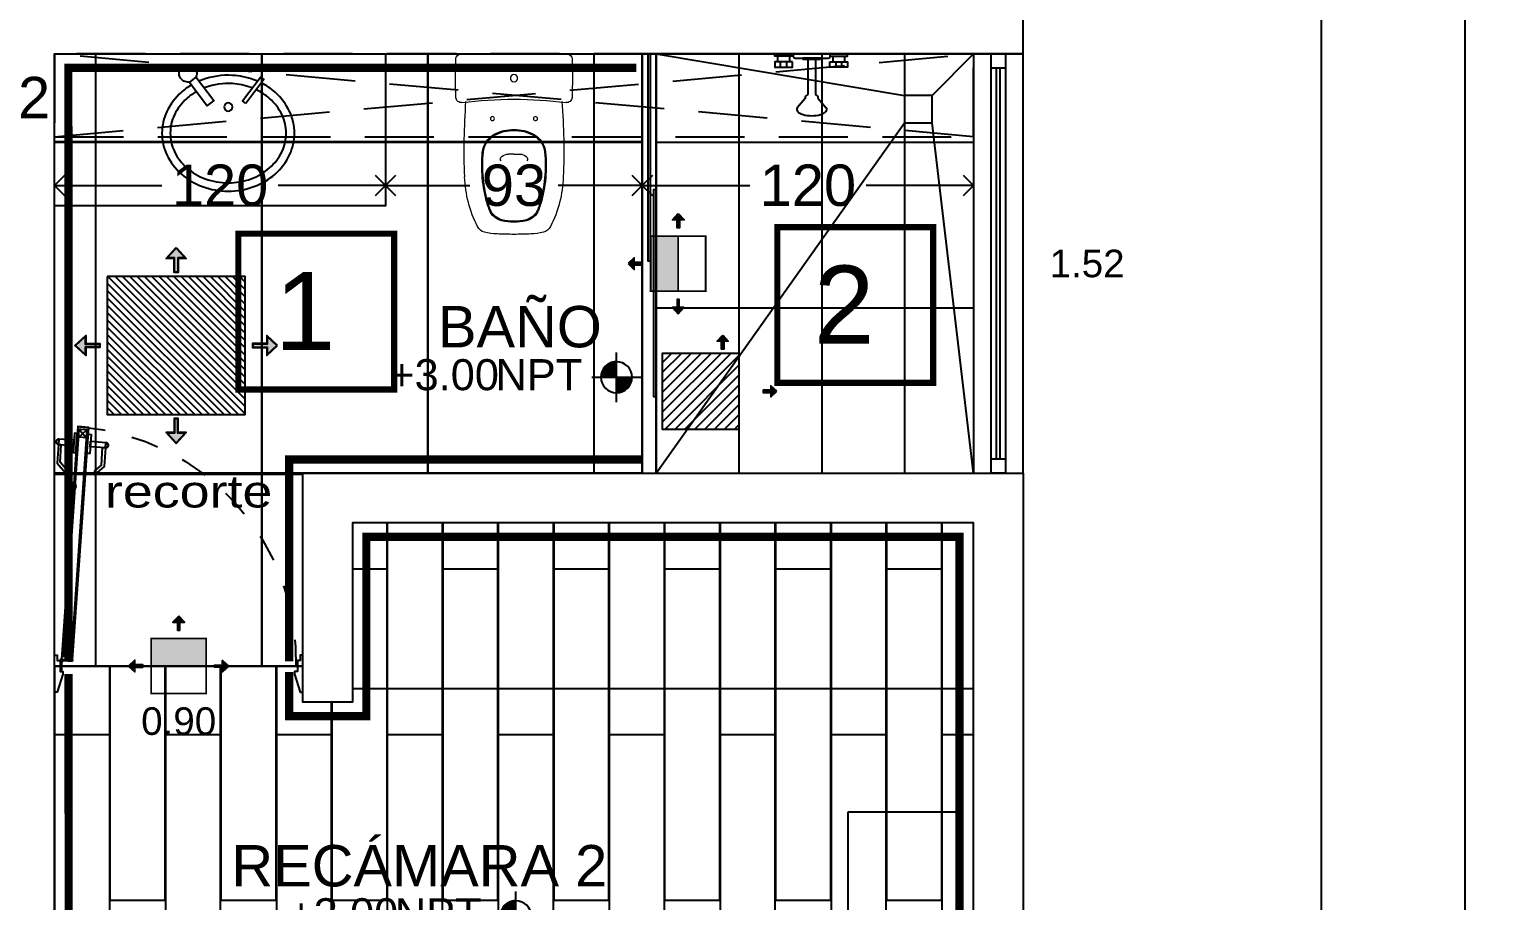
# Model space of a CAD drawing. Header units: metres. Extents: x 231 to 394, y -324 to -29.
# Drawn here: x 287.97 to 293.34, y -67.69 to -64.53 of the extents above; entities that cross this region are included whole.
import ezdxf
from ezdxf.enums import TextEntityAlignment as Align

# ---------------------------------------------------------------- set-up
doc = ezdxf.new("R2010")
doc.units = ezdxf.units.M
doc.header["$PDMODE"] = 35
for name, pattern in [('AR-01-REC$0$ACAD_ISO07W100', [3, 0, -3]), ('HIDDEN', [0.375, 0.25, -0.125]), ('HIDDEN2', [0.1875, 0.125, -0.0625])]:
    doc.linetypes.add(name, pattern=pattern)
for name, color, linetype in [('A-ACABADOS PISOS', 1, 'Continuous'), ('A-CAMBIO DE ACABADO', 1, 'Continuous'), ('A-DESPIECE', 5, 'Continuous'), ('A-PISO', 30, 'Continuous'), ('A-TEXTOS', 7, 'Continuous'), ('A-ZOCLO', 30, 'Continuous'), ('AR-01-REC$0$A-CANCELERIA', 8, 'Continuous'), ('AR-01-REC$0$A-DIM-VANOS', 8, 'Continuous'), ('AR-01-REC$0$A-ESCALON', 8, 'Continuous'), ('AR-01-REC$0$A-EXTERIOR', 8, 'Continuous'), ('AR-01-REC$0$A-MUEBLES FIJOS', 8, 'Continuous'), ('AR-01-REC$0$A-MUEBLES-FIJOS', 8, 'Continuous'), ('AR-01-REC$0$A-MUROS', 8, 'Continuous'), ('AR-01-REC$0$A-MUROS BAJOS', 8, 'Continuous'), ('AR-01-REC$0$A-PROY LINTERNILLAS', 8, 'Continuous'), ('AR-01-REC$0$A-PUERTAS', 8, 'Continuous'), ('AR-01-REC$0$A-TEXTOS', 8, 'Continuous'), ('AR-01-REC$0$A-VENTANAS', 8, 'Continuous'), ('AR-01-REC$0$Ar-Area', 8, 'Continuous'), ('AR-01-REC$0$Ar-Niveles', 8, 'Continuous'), ('AR-01-REC$0$Ar-Texto', 8, 'Continuous')]:
    doc.layers.add(name, color=color, linetype=linetype)
doc.layers.add('AR-01-REC$0$A-MUEBLES', color=8, linetype='Continuous', lineweight=0)
doc.styles.add('Anot_Arial', font='arial.ttf')
doc.styles.add('AR-01-REC$0$Anot_Arial', font='arial.ttf')
doc.styles.add('AR-01-REC$0$Standard', font='arial.ttf')
doc.styles.get("Standard").update_dxf_attribs({"font": 'arial.ttf'})
doc.dimstyles.new('AR-01-REC$0$VANOS', dxfattribs={"dimtxt": 0.1, "dimasz": 0.05, "dimexe": 0, "dimexo": 0, "dimgap": 0.03, "dimtad": 0, "dimtih": 1, "dimtoh": 1, "dimzin": 0, "dimdsep": 46, "dimtxsty": 'AR-01-REC$0$Standard', "dimblk": 'AR-01-REC$0$_Dot', "dimcen": 0.09, "dimse1": 1, "dimse2": 1, "dimsd1": 1, "dimsd2": 1, "dimclrd": 256, "dimclre": 256, "dimclrt": 256, "dimazin": 0, "dimtfac": 1, "dimtix": 1, "dimtofl": 0, "dimtmove": 2, "dimatfit": 3, "dimldrblk": 'AR-01-REC$0$COTA', "dimfxl": 0, "dimtolj": 1, "dimtzin": 0, "dimlwd": 18, "dimarcsym": 0})
doc.dimstyles.new('DETALLE DE CAMBIOS', dxfattribs={"dimscale": 1.5, "dimtxt": 0.1, "dimasz": 0.05, "dimexe": 0.18, "dimexo": 0.0625, "dimgap": 0.035, "dimtad": 0, "dimtih": 1, "dimtoh": 1, "dimdec": 0, "dimlfac": 100, "dimzin": 0, "dimdsep": 46, "dimtxsty": 'Anot_Arial', "dimblk": 'OPEN90', "dimcen": 0.09, "dimse1": 1, "dimse2": 1, "dimclrd": 1, "dimclre": 4, "dimclrt": 1, "dimadec": 0, "dimazin": 0, "dimtfac": 1, "dimtdec": 0, "dimtix": 1, "dimtofl": 0, "dimtmove": 0, "dimatfit": 3, "dimldrblk": 'OPEN90', "dimfxl": 1, "dimtolj": 1, "dimtzin": 0, "dimarcsym": 0})
pattern_1 = [(0, (-2.923953, -1.1144057), (0, 0.0025), [])]

# ---------------------------------------------------------------- blocks, each defined once
blk = doc.blocks.new('AR-01-REC$0$GO-IN')
at = {"layer": 'AR-01-REC$0$A-MUEBLES'}
for p, q in [((-0.1971, 0), (0, 0)), ((0, 0), (0, 0)), ((0.1971, 0), (0, 0)), ((0, -0.372), (-0.0207, -0.372)), ((0, -0.372), (0.0207, -0.372))]:
    blk.add_line(p, q, dxfattribs=at)
for centre, radius in [((0, -0.09), 0.0135), ((-0.08, -0.24), 0.0075), ((0.08, -0.24), 0.0075)]:
    blk.add_circle(centre, radius, dxfattribs=at)
for centre, radius, start, end in [((2.285, -0.084), 2.502, 178.4999, 181.7705), ((-0.1971, -0.019), 0.019, 90, 178.4999), ((0.1971, -0.019), 0.019, 1.5001, 90), ((-2.285, -0.084), 2.502, 358.2295, 1.5001), ((-0.1958, -0.1607), 0.02, 181.7705, 277.4115), ((0.1958, -0.1607), 0.02, 262.5885, 358.2295), ((0, -1.666), 1.498, 90, 97.4115), ((2.315, -0.3602), 2.5, 175.7895, 182.2108), ((0, -1.666), 1.498, 82.5885, 90), ((-2.315, -0.3602), 2.5, 357.7892, 4.2105), ((-0.033, -0.3733), 0.085, 118.1012, 174.3336), ((-0.033, -0.3733), 0.081, 118.1012, 174.3336), ((0, -0.435), 0.155, 90, 118.1012), ((0, -0.435), 0.151, 90, 118.1012), ((0, -0.435), 0.155, 61.8988, 90), ((0, -0.435), 0.151, 61.8988, 90), ((0.033, -0.3733), 0.081, 5.6664, 61.8988), ((0.033, -0.3733), 0.085, 5.6664, 61.8988), ((0.38, -0.4142), 0.5, 174.3336, 196.4495), ((0.38, -0.4142), 0.496, 174.3336, 196.4495), ((-0.038, -0.39), 0.012, 128.2132, 217.5723), ((-0.0207, -0.412), 0.04, 90, 128.2132), ((0.0207, -0.412), 0.04, 51.7868, 90), ((0.038, -0.39), 0.012, 322.4277, 51.7868), ((-0.38, -0.4142), 0.496, 343.5505, 5.6664), ((-0.38, -0.4142), 0.5, 343.5505, 5.6664), ((0.2665, -0.4393), 0.45, 182.2108, 206.6241), ((-0.2665, -0.4393), 0.45, 333.3759, 357.7892), ((0.2649, -0.4482), 0.38, 196.4495, 200.1007), ((0.2649, -0.4482), 0.376, 196.4495, 200.1007), ((-0.031, -0.5565), 0.0649, 200.1007, 256.7352), ((-0.031, -0.5565), 0.0609, 200.1007, 256.7352), ((0.031, -0.5565), 0.0609, 283.2648, 339.8993), ((0.031, -0.5565), 0.0649, 283.2648, 339.8993), ((-0.2649, -0.4482), 0.376, 339.8993, 343.5505), ((-0.2649, -0.4482), 0.38, 339.8993, 343.5505), ((-0.1, -0.623), 0.04, 206.6241, 256.4771), ((0, -0.425), 0.2, 256.7352, 270), ((0, -0.425), 0.196, 256.7352, 270), ((0, -0.425), 0.196, 270, 283.2648), ((0, -0.425), 0.2, 270, 283.2648), ((0.1, -0.623), 0.04, 283.5229, 333.3759), ((-0.0509, -0.4188), 0.25, 256.477, 267.3481), ((0, 0.68), 1.35, 267.3481, 270), ((0, 0.68), 1.35, 270, 272.6519), ((0.0509, -0.4188), 0.25, 272.6519, 283.523)]:
    blk.add_arc(centre, radius, start, end, dxfattribs=at)
blk = doc.blocks.new('*U52')
at = {"color": 0}
for points in [[(0, -0.02), (1.1687, -0.02), (1.1687, 0.02), (0, 0.02)], [(0, -0.02), (0.04, -0.02), (0.04, 0.02), (0, 0.02)], [(1.1687, 0.02), (1.1287, 0.02), (1.1287, -0.02), (1.1687, -0.02)]]:
    blk.add_lwpolyline(points, close=True, dxfattribs=at)
at = {"color": 8}
for points in [[(0.04, 0.005), (1.1287, 0.005)], [(0.04, -0.005), (1.1287, -0.005)]]:
    blk.add_lwpolyline(points, dxfattribs=at)
at = {"style": 'AR-01-REC$0$Anot_Arial', "flags": 1}
for tag, p in [('ESPACIO', (0.1591, 0.4028)), ('TIPO', (0.1591, 0.3233)), ('NUMERO', (0.1591, 0.2487)), ('MATERIAL', (0.1591, 0.1668))]:
    blk.add_attdef(tag, p, '', height=0.0625, dxfattribs=at)
blk = doc.blocks.new('*U53')
at = {"color": 0}
for p, q in [((0.0659, -0.0688), (0.026, -0.0715)), ((0.0619, -0.0971), (0.034, -0.0991)), ((0.1235, -0.8917), (0.0836, -0.8945)), ((0.1156, -0.8642), (0.0876, -0.8662))]:
    blk.add_line(p, q, dxfattribs=at)
at = {"color": 8, "linetype": 'ByBlock'}
for p, q in [((0.0685, -0.6786), (0.0697, -0.6963)), ((0.0717, -0.6803), (0.0727, -0.6942))]:
    blk.add_line(p, q, dxfattribs=at)
at = {"color": 0}
for points in [[(0, -0.0757), (0.01, -0.0757), (0.01, -0.0566), (0.02, -0.0566), (0.02, -0.0166), (0.03, -0.0166), (0.03, -0.0166), (0.03, -0.0066), (0.01, 0.0584), (0, 0.0584), (0, -0.0757)], [(0.9, -0.0757), (0.89, -0.0757), (0.89, -0.0566), (0.88, -0.0566), (0.88, -0.0166), (0.87, -0.0166), (0.87, -0.0166), (0.87, -0.0066), (0.89, 0.0584), (0.9, 0.0584), (0.9, -0.0757)], [(0.025, -0.0516), (0.025, -0.0166)], [(0.03, -0.0562), (0.0649, -0.0538)], [(0.032, -0.0711), (0.0619, -0.0971)], [(0.032, -0.0711), (0.0896, -0.8941)], [(0.034, -0.0991), (0.06, -0.0692)], [(0.1175, -0.8922), (0.06, -0.0692)], [(0.0653, -0.0588), (0.0649, -0.0538)], [(0.0876, -0.8662), (0.1175, -0.8922)], [(0.0896, -0.8941), (0.1156, -0.8642)]]:
    blk.add_lwpolyline(points, dxfattribs=at)
blk.add_lwpolyline([(0.0253, -0.0616), (0.0253, -0.0616), (0.0653, -0.0588), (0.1242, -0.9017), (0.0843, -0.9045)], close=True, dxfattribs=at)
blk.add_lwpolyline([(0.0651, -0.6752), (0.0669, -0.7001, -1)], format="xyb", close=True, dxfattribs=at)
at = {"color": 0, "linetype": 'ByBlock'}
blk.add_lwpolyline([(0.0651, -0.6752), (0.0669, -0.7001, -1)], format="xyb", close=True, dxfattribs=at)
at = {"color": 8, "linetype": 'ByBlock'}
blk.add_lwpolyline([(0.0669, -0.7001), (0.0667, -0.697, 1), (0.0653, -0.6783), (0.0651, -0.6752, -1)], format="xyb", close=True, dxfattribs=at)
at = {"color": 8}
for points in [[(0.0146, -0.8392), (0.0099, -0.7719), (0.04, -0.7372), (0.041, -0.7513), (0.0201, -0.7753), (0.0245, -0.8385)], [(0.1842, -0.8274), (0.1794, -0.76), (0.1448, -0.7299), (0.1457, -0.744), (0.1698, -0.7648), (0.1742, -0.8281)], [(0.0708, -0.8553), (0.016, -0.8592), (0.0146, -0.8392), (0.0694, -0.8354)], [(0.0825, -0.8796), (0.0726, -0.8803), (0.0677, -0.8104), (0.0777, -0.8097)], [(0.1225, -0.8768), (0.1324, -0.8761), (0.1275, -0.8063), (0.1176, -0.8069)], [(0.1307, -0.8511), (0.1855, -0.8473), (0.1842, -0.8274), (0.1293, -0.8312)]]:
    blk.add_lwpolyline(points, close=True, dxfattribs=at)
for points in [[(0.0146, -0.8392), (0.016, -0.8592, -1)], [(0.1842, -0.8274), (0.1855, -0.8473, 1)]]:
    blk.add_lwpolyline(points, format="xyb", close=True, dxfattribs=at)
at = {"color": 0}
blk.add_circle((0.025, -0.0566), 0.005, dxfattribs=at)
at = {"color": 0, "linetype": 'AR-01-REC$0$ACAD_ISO07W100', "ltscale": 0.005}
blk.add_arc((0.025, -0.0566), 0.85, 274, 2.4132, dxfattribs=at)
at = {"style": 'AR-01-REC$0$Anot_Arial', "flags": 1}
for tag, p in [('ESPACIO', (0.259, 0.5853)), ('TOPE', (0.259, 0.5124)), ('TIPO', (0.259, 0.4329)), ('NUMERO', (0.259, 0.3583)), ('MATERIAL', (0.259, 0.2753))]:
    blk.add_attdef(tag, p, '', height=0.0625, dxfattribs=at)
blk = doc.blocks.new('AR-01-REC$0$lav-1')
for points in [[(-0.1424, 0.1216, -0.047253), (-0.1159, 0.1584, -0.102819), (-0.0464, 0.211, -0.110985), (0.0326, 0.2287, -0.110985), (0.1115, 0.211, -0.102819), (0.1811, 0.1584, -0.093047), (0.2262, 0.082, -0.087147), (0.2426, -0.0113)], [(-0.1183, 0.1035, -0.0513), (-0.0933, 0.1387, -0.102819), (-0.0335, 0.1839, -0.110985), (0.0326, 0.1987, -0.110985), (0.0987, 0.1839, -0.102819), (0.1585, 0.1387, -0.093047), (0.198, 0.0718, -0.087147), (0.2126, -0.0113)], [(-0.177, -0.0263, -0.100978), (-0.1611, 0.082, -0.013878), (-0.1562, 0.0944, -0.013878)], [(-0.147, -0.0263, -0.102685), (-0.1328, 0.0718, -0.005142), (-0.1313, 0.0758, -0.005142)], [(-0.1562, -0.117, -0.013878), (-0.1611, -0.1045, -0.07335), (-0.177, -0.0263)], [(0.2426, -0.0113, -0.087147), (0.2262, -0.1045, -0.093047), (0.1811, -0.181, -0.102819), (0.1115, -0.2335, -0.110985), (0.0326, -0.2513, -0.110985), (-0.0464, -0.2335, -0.102819), (-0.1159, -0.181, -0.063055), (-0.1497, -0.1309, -0.063055)], [(-0.1313, -0.0984, -0.005142), (-0.1328, -0.0943, -0.071652), (-0.147, -0.0263)], [(0.2126, -0.0113, -0.087147), (0.198, -0.0943, -0.093047), (0.1585, -0.1612, -0.102819), (0.0987, -0.2064, -0.110985), (0.0326, -0.2213, -0.110985), (-0.0335, -0.2064, -0.102819), (-0.0933, -0.1612, -0.069422), (-0.1253, -0.1126, -0.069422)]]:
    blk.add_lwpolyline(points, format="xyb")
for points in [[(-0.0665, 0.0648), (-0.0845, 0.0407), (-0.1709, 0.1055), (-0.1529, 0.1295)], [(-0.0755, -0.0753), (-0.0845, -0.0633), (-0.1709, -0.128), (-0.1619, -0.14)]]:
    blk.add_lwpolyline(points, close=True)
blk.add_circle((-0.0624, -0.0113), 0.015)
blk.add_arc((-0.1847, 0.1346), 0.0322, 350.8313, 295.2918)
blk = doc.blocks.new('*U28')
at = {"layer": 'AR-01-REC$0$Ar-Niveles'}
h = blk.add_hatch(dxfattribs=at)
h.set_pattern_fill('_USER', color=256, scale=0.0025, style=0, pattern_type=0)
h.set_pattern_definition(pattern_1)
h.paths.add_polyline_path([(-2.549, -0.364), (-2.549, -0.739), (-2.174, -0.739, 0.414214)])
h = blk.add_hatch(dxfattribs=at)
h.set_pattern_fill('_USER', color=256, scale=0.0025, style=0, pattern_type=0)
h.set_pattern_definition(pattern_1)
h.paths.add_polyline_path([(-2.549, -0.364), (-2.549, -0.739), (-2.174, -0.739, 0.414214)])
h = blk.add_hatch(dxfattribs=at)
h.set_pattern_fill('_USER', color=256, scale=0.0025, style=0, pattern_type=0)
h.set_pattern_definition([(0, (-2.923953, -1.1144057), (0, 0.0025), [])])
h.paths.add_polyline_path([(-2.549, -0.739), (-2.924, -0.739, 0.414214), (-2.549, -1.114)])
for p, q in [((-2.549, -1.339), (-2.549, -0.139)), ((-1.949, -0.739), (-3.149, -0.739))]:
    blk.add_line(p, q, dxfattribs=at)
blk.add_circle((-2.549, -0.739), 0.375, dxfattribs=at)
at = {"layer": 'AR-01-REC$0$Ar-Area', "style": 'AR-01-REC$0$Anot_Arial', "flags": 1}
blk.add_attdef('ESP_AREA', text='', height=0.75, dxfattribs=at).set_placement((0, -2.5), align=Align.BOTTOM_CENTER)
at = {"layer": 'AR-01-REC$0$Ar-Niveles', "style": 'AR-01-REC$0$Anot_Arial'}
for tag, p in [('NIV_TIPO', (-1.78, -1.052)), ('VAL_NIV', (0.283, -1.052))]:
    blk.add_attdef(tag, p, '', height=0.75, dxfattribs=at)
at = {"layer": 'AR-01-REC$0$Ar-Texto', "style": 'AR-01-REC$0$Anot_Arial'}
for tag, p in [('ID_ESP01', (0, 1.5)), ('ID_ESP02', (0, 0))]:
    blk.add_attdef(tag, text='', height=1, dxfattribs=at).set_placement(p, align=Align.BOTTOM_CENTER)
blk = doc.blocks.new('AR-01-REC$0$MNRLS')
for p, q in [((0.028, 0.12136), (0.008, 0.12136)), ((0.048, 0.11072), (0.028, 0.11072)), ((0.008, 0.07864), (0.028, 0.07864)), ((0.028, 0.08928), (0.048, 0.08928)), ((0.008, -0.07864), (0.028, -0.07864)), ((0.028, -0.08928), (0.048, -0.08928)), ((0.028, -0.12136), (0.008, -0.12136)), ((0.048, -0.11072), (0.028, -0.11072))]:
    blk.add_line(p, q)
for points in [[(0, 0.068), (0.008, 0.068), (0.008, 0.132), (0, 0.132)], [(0.028, 0.068), (0.028, 0.132), (0.048, 0.132), (0.048, 0.068)], [(0, -0.068), (0.008, -0.068), (0.008, -0.132), (0, -0.132)], [(0.028, -0.068), (0.028, -0.132), (0.048, -0.132), (0.048, -0.068)]]:
    blk.add_lwpolyline(points, close=True)
at = {"layer": 'Defpoints', "color": 8}
blk.add_line((0, 0.068), (0, -0.068), dxfattribs=at)
blk = doc.blocks.new('AR-01-REC$0$DSAF')
at = {"ltscale": 0.05}
for p, q in [((440.8631, -200.5216), (440.8631, -200.5249)), ((440.9054, -200.5216), (440.8631, -200.5216)), ((440.9054, -200.5249), (440.8631, -200.5249)), ((440.8752, -200.5249), (440.8752, -200.6095)), ((440.8932, -200.5249), (440.8932, -200.6095)), ((440.9054, -200.5249), (440.9054, -200.5216)), ((440.8683, -200.619), (440.8492, -200.6418)), ((440.9002, -200.619), (440.9193, -200.6418))]:
    blk.add_line(p, q, dxfattribs=at)
blk.add_lwpolyline([(440.8442, -200.5216), (440.9242, -200.5216, 0.414214), (440.9292, -200.5166), (440.9292, -200.5116), (440.8392, -200.5116), (440.8392, -200.5166, 0.414214)], format="xyb", close=True, dxfattribs=at)
for centre, major_axis, ratio, start_param, end_param in [((440.8842, -200.619), (0.016, 0), 0.725306, 2.170044, 3.141593), ((440.8842, -200.619), (0.016, 0), 0.725306, 0, 0.971549), ((440.8843, -200.6457), (0.0363, 0), 0.415274, 2.879781, 6.544996)]:
    blk.add_ellipse(centre, major_axis=major_axis, ratio=ratio, start_param=start_param, end_param=end_param, dxfattribs=at)
blk = doc.blocks.new('*D91')
at = {"layer": 'Defpoints', "color": 0, "linetype": 'Continuous', "transparency": 16777216}
for p in [(288.0619, -66.9723), (288.9619, -66.9723), (288.0619, -67.0412)]:
    blk.add_point(p, dxfattribs=at)
at = {"layer": 'AR-01-REC$0$A-DIM-VANOS', "linetype": 'Continuous', "transparency": 16777216, "insert": (288.5119, -67.0412), "char_height": 0.1, "attachment_point": 5, "style": 'AR-01-REC$0$Standard'}
blk.add_mtext('\\A1;0.90', dxfattribs=at)
blk = doc.blocks.new('AR-01-REC$0$_Dot')
at = {"color": 0, "linetype": 'ByBlock', "lineweight": -2}
blk.add_line((-0.5, 0), (-1, 0), dxfattribs=at)
at = {"color": 0, "linetype": 'ByBlock', "const_width": 0.5}
blk.add_lwpolyline([(-0.25, 0, 1), (0.25, 0, 1)], format="xyb", close=True, dxfattribs=at)
blk = doc.blocks.new('AR-01-REC$0$COTA')
blk.add_line((-2.93, 0), (0, 0))
blk.add_lwpolyline([(-1.41, 0), (-1.41, -0.35), (0, -0.35), (0, 0)], close=True)
blk.add_solid([(-1.41, 0), (-1.41, -0.35), (0, 0), (0, -0.35)])
blk = doc.blocks.new('*D95')
at = {"layer": 'Defpoints', "color": 0, "linetype": 'Continuous', "transparency": 16777216}
for p in [(291.5719, -64.6223), (291.8039, -64.6223), (291.5719, -66.1423)]:
    blk.add_point(p, dxfattribs=at)
at = {"layer": 'AR-01-REC$0$A-DIM-VANOS', "linetype": 'Continuous', "transparency": 16777216, "insert": (291.8039, -65.3823), "char_height": 0.1, "attachment_point": 5, "style": 'AR-01-REC$0$Standard'}
blk.add_mtext('\\A1;1.52', dxfattribs=at)
blk = doc.blocks.new('A$C7F1E1069')
h = blk.add_hatch(color=1)
h.dxf.hatch_style = 1
h.paths.add_polyline_path([(-0.225, 0), (-0.225, 0.225), (0.225, 0.225), (0.225, 0)])
at = {"color": 1, "const_width": 0.015}
for points in [[(-0.225, 0), (-0.225, 0.225), (0.225, 0.225), (0.225, 0)], [(0.225, -0.225), (0.225, 0), (-0.225, 0), (-0.225, -0.225)]]:
    blk.add_lwpolyline(points, close=True, dxfattribs=at)
blk = doc.blocks.new('r')
h = blk.add_hatch(color=5)
h.dxf.hatch_style = 1
h.paths.add_polyline_path([(1655.762, 468.449), (1655.668, 468.348), (1655.746, 468.348), (1655.746, 468.2), (1655.778, 468.2), (1655.778, 468.348), (1655.856, 468.348)])
at = {"color": 5}
for points in [[(1655.762, 468.456), (1655.658, 468.343), (1655.742, 468.343), (1655.742, 468.196), (1655.782, 468.196), (1655.782, 468.343), (1655.866, 468.343)], [(1655.762, 468.449), (1655.668, 468.348), (1655.746, 468.348), (1655.746, 468.2), (1655.778, 468.2), (1655.778, 468.348), (1655.856, 468.348)]]:
    blk.add_lwpolyline(points, close=True, dxfattribs=at)
blk = doc.blocks.new('CAMBIO DE PISO')
at = {"layer": 'A-CAMBIO DE ACABADO', "xscale": 0.7388581055550709, "yscale": 0.7388581055550709, "zscale": 0.7388581055550709}
blk.add_blockref('A$C7F1E1069', (183.6012, 19.2264), dxfattribs=at)
at = {"layer": 'A-DESPIECE', "xscale": -0.3310084312886717, "yscale": 0.3310084312886717, "zscale": 0.3310084312886717}
blk.add_blockref('r', (731.6723, -135.5343), dxfattribs=at)
at = {"layer": 'A-DESPIECE', "yscale": 0.3310084312886717, "zscale": 0.3310084312886717}
for p, xscale, rotation in [((338.3619, -528.8457), 0.3310084312886717, 90), ((28.8405, -528.8447), -0.3310084312886717, 270)]:
    blk.add_blockref('r', p, dxfattribs=dict(at, xscale=xscale, rotation=rotation))
blk = doc.blocks.new('_Open90')
at = {"color": 0, "linetype": 'ByBlock', "lineweight": -2}
for p, q in [((0, 0), (-1, 0)), ((-0.5, 0.5), (0, 0)), ((0, 0), (-0.5, -0.5))]:
    blk.add_line(p, q, dxfattribs=at)
blk = doc.blocks.new('*D121')
at = {"layer": 'A-PISO', "color": 1, "lineweight": -2, "ltscale": 100, "transparency": 16777216}
for p, q in [((290.2671, -65.0991), (290.5812, -65.0991)), ((291.3171, -65.0991), (291.003, -65.0991))]:
    blk.add_line(p, q, dxfattribs=at)
at = {"layer": 'Defpoints', "color": 0, "ltscale": 100, "transparency": 16777216}
for p in [(290.1921, -64.8809), (291.3921, -64.8809), (291.3921, -65.0991)]:
    blk.add_point(p, dxfattribs=at)
at = {"layer": 'A-PISO', "color": 1, "lineweight": -2, "ltscale": 100, "transparency": 16777216, "xscale": 0.07500000000000001, "yscale": 0.07500000000000001, "zscale": 0.07500000000000001, "rotation": 180}
blk.add_blockref('_Open90', (290.1921, -65.0991), dxfattribs=at)
at = {"layer": 'A-PISO', "color": 1, "lineweight": -2, "ltscale": 100, "transparency": 16777216, "xscale": 0.07500000000000001, "yscale": 0.07500000000000001, "zscale": 0.07500000000000001}
blk.add_blockref('_Open90', (291.3921, -65.0991), dxfattribs=at)
at = {"layer": 'A-PISO', "color": 1, "ltscale": 100, "transparency": 16777216, "insert": (290.7921, -65.0991), "char_height": 0.15, "attachment_point": 5, "style": 'Anot_Arial'}
blk.add_mtext('\\A1;120', dxfattribs=at)
blk = doc.blocks.new('*D126')
at = {"layer": 'A-PISO', "color": 1, "lineweight": -2, "ltscale": 100, "transparency": 16777216}
for p, q in [((288.1369, -65.0991), (288.4511, -65.0991)), ((289.1869, -65.0991), (288.8728, -65.0991))]:
    blk.add_line(p, q, dxfattribs=at)
at = {"layer": 'Defpoints', "color": 0, "ltscale": 100, "transparency": 16777216}
for p in [(289.2619, -65.0991), (288.0619, -65.1723), (289.2619, -65.1723)]:
    blk.add_point(p, dxfattribs=at)
at = {"layer": 'A-PISO', "color": 1, "lineweight": -2, "ltscale": 100, "transparency": 16777216, "xscale": 0.07500000000000001, "yscale": 0.07500000000000001, "zscale": 0.07500000000000001, "rotation": 180}
blk.add_blockref('_Open90', (288.0619, -65.0991), dxfattribs=at)
at = {"layer": 'A-PISO', "color": 1, "lineweight": -2, "ltscale": 100, "transparency": 16777216, "xscale": 0.07500000000000001, "yscale": 0.07500000000000001, "zscale": 0.07500000000000001}
blk.add_blockref('_Open90', (289.2619, -65.0991), dxfattribs=at)
at = {"layer": 'A-PISO', "color": 1, "ltscale": 100, "transparency": 16777216, "insert": (288.6619, -65.0991), "char_height": 0.15, "attachment_point": 5, "style": 'Anot_Arial'}
blk.add_mtext('\\A1;120', dxfattribs=at)
blk = doc.blocks.new('*D127')
at = {"layer": 'A-PISO', "color": 1, "lineweight": -2, "ltscale": 100, "transparency": 16777216}
for p, q in [((289.3369, -65.0991), (289.5671, -65.0991)), ((290.1171, -65.0991), (289.887, -65.0991))]:
    blk.add_line(p, q, dxfattribs=at)
at = {"layer": 'Defpoints', "color": 0, "ltscale": 100, "transparency": 16777216}
for p in [(289.2619, -64.6223), (290.1921, -64.6223), (290.1921, -65.0991)]:
    blk.add_point(p, dxfattribs=at)
at = {"layer": 'A-PISO', "color": 1, "lineweight": -2, "ltscale": 100, "transparency": 16777216, "xscale": 0.07500000000000001, "yscale": 0.07500000000000001, "zscale": 0.07500000000000001, "rotation": 180}
blk.add_blockref('_Open90', (289.2619, -65.0991), dxfattribs=at)
at = {"layer": 'A-PISO', "color": 1, "lineweight": -2, "ltscale": 100, "transparency": 16777216, "xscale": 0.07500000000000001, "yscale": 0.07500000000000001, "zscale": 0.07500000000000001}
blk.add_blockref('_Open90', (290.1921, -65.0991), dxfattribs=at)
at = {"layer": 'A-PISO', "color": 1, "ltscale": 100, "transparency": 16777216, "insert": (289.727, -65.0991), "char_height": 0.15, "attachment_point": 5, "style": 'Anot_Arial'}
blk.add_mtext('\\A1;93', dxfattribs=at)
blk = doc.blocks.new('*D134')
at = {"layer": 'Defpoints', "color": 0, "ltscale": 100, "transparency": 16777216}
for p in [(287.9297, -64.6223), (288.2119, -64.6223), (288.2099, -64.9403)]:
    blk.add_point(p, dxfattribs=at)
at = {"layer": 'A-PISO', "color": 1, "ltscale": 100, "transparency": 16777216, "insert": (287.9297, -64.7813), "char_height": 0.15, "attachment_point": 5, "style": 'Anot_Arial'}
blk.add_mtext('\\A1;32', dxfattribs=at)

msp = doc.modelspace()

# ---------------------------------------------------------------- hatches: boundary and pattern name
at = {"layer": 'A-DESPIECE'}
h = msp.add_hatch(dxfattribs=at)
h.set_pattern_fill('ANSI31', color=256, scale=0.150068, angle=90)
h.set_pattern_definition([(135, (283.659755, -80.490952), (-0.013264287, -0.013264287), [])])
h.paths.add_polyline_path([(288.2529, -65.9292), (288.7531, -65.9292), (288.7531, -65.429), (288.2529, -65.429)])
h = msp.add_hatch(dxfattribs=at)
h.set_pattern_fill('ANSI31', color=256, scale=0.008)
h.set_pattern_definition([(45, (-0.079826, 1e-14), (-0.0179605122, 0.0179605122), [])])
h.paths.add_polyline_path([(290.5421, -65.9833), (290.5421, -65.7064), (290.2652, -65.7064), (290.2652, -65.9833)])

# ---------------------------------------------------------------- linework, layer by layer
at = {"color": 30, "linetype": 'HIDDEN2', "const_width": 0.03}
for points in [[(288.9119, -66.8625), (288.9119, -67.0223), (289.1919, -67.0223), (289.1919, -66.3723), (291.3419, -66.3723), (291.3419, -70.6423), (291.0419, -70.6423), (289.2919, -70.6423), (287.9875, -70.6423)], [(287.9891, -69.8423), (288.114, -69.8423), (288.1129, -66.8692)]]:
    msp.add_lwpolyline(points, dxfattribs=at)
at = {"layer": 'A-ACABADOS PISOS'}
msp.add_lwpolyline([(271.7596, -55.2089), (293.173, -55.2089), (293.173, -86.2648), (271.7596, -86.2648)], close=True, dxfattribs=at)
at = {"layer": 'A-ACABADOS PISOS', "const_width": 0.0226}
for points in [[(291.2463, -65.8147), (290.6815, -65.8147), (290.6815, -65.2499), (291.2463, -65.2499)], [(289.2929, -65.8383), (288.7281, -65.8383), (288.7281, -65.2736), (289.2929, -65.2736)]]:
    msp.add_lwpolyline(points, close=True, dxfattribs=at)
at = {"layer": 'A-DESPIECE'}
for points in [[(288.2529, -65.429), (288.2529, -65.9292), (288.7531, -65.9292), (288.7531, -65.429)], [(290.5421, -65.9833), (290.2652, -65.9833), (290.2652, -65.7064), (290.5421, -65.7064)]]:
    msp.add_lwpolyline(points, close=True, dxfattribs=at)
at = {"layer": 'A-PISO', "ltscale": 100}
for p, q in [((289.2619, -64.6223), (290.1921, -64.6223)), ((291.3919, -64.6223), (290.1921, -64.6223)), ((290.2421, -64.6223), (290.2421, -66.1423)), ((290.5421, -64.6223), (290.5421, -66.1423)), ((290.8421, -64.6223), (290.8421, -66.1423)), ((291.1421, -64.6223), (291.1421, -66.1423)), ((290.2421, -64.9423), (291.3919, -64.9423)), ((290.2421, -65.5423), (291.3919, -65.5423)), ((288.9619, -66.1443), (288.9411, -66.1443)), ((290.2421, -66.1423), (291.3919, -66.1423))]:
    msp.add_line(p, q, dxfattribs=at)
at = {"layer": 'A-PISO'}
msp.add_line((288.0619, -66.8407), (288.9619, -66.8407), dxfattribs=at)
for points in [[(288.0619, -64.6223), (288.2099, -64.6223), (288.2099, -64.9403), (288.0619, -64.9403)], [(288.2119, -64.6223), (288.8119, -64.6223), (288.8119, -64.9403), (288.2119, -64.9403)], [(288.8139, -64.6223), (289.4139, -64.6223), (289.4139, -64.9403), (288.8139, -64.9403)], [(289.4159, -64.6223), (290.0159, -64.6223), (290.0159, -64.9403), (289.4159, -64.9403)], [(290.0179, -64.6223), (290.1921, -64.6223), (290.1921, -64.9403), (290.0179, -64.9403)], [(288.0619, -64.9423), (288.2099, -64.9423), (288.2099, -66.1423), (288.0619, -66.1423)], [(288.2119, -64.9423), (288.8119, -64.9423), (288.8119, -66.1423), (288.2119, -66.1423)], [(288.0619, -66.1446), (288.2099, -66.1443), (288.2099, -66.8407), (288.0619, -66.8407)], [(288.2119, -66.1443), (288.8119, -66.1443), (288.8119, -66.8407), (288.2119, -66.8407)], [(291.3919, -66.3223), (289.1419, -66.3223), (289.1419, -66.9723), (288.9619, -66.9723), (288.9619, -66.8407), (288.0619, -66.8407), (288.0619, -69.7923), (287.9819, -69.7923), (287.9819, -70.6923), (291.3919, -70.6923)], [(289.6689, -66.4898), (289.4689, -66.4898), (289.4689, -67.6898), (289.6689, -67.6898)], [(290.0709, -66.4898), (289.8709, -66.4898), (289.8709, -67.6898), (290.0709, -67.6898)], [(290.4729, -66.4898), (290.2729, -66.4898), (290.2729, -67.6898), (290.4729, -67.6898)], [(290.8749, -66.4898), (290.6749, -66.4898), (290.6749, -67.6898), (290.8749, -67.6898)], [(291.2769, -66.4898), (291.0769, -66.4898), (291.0769, -67.6898), (291.2769, -67.6898)], [(288.2619, -67.0903), (288.0619, -67.0903), (288.0619, -68.2903), (288.2619, -68.2903)], [(288.6639, -67.0903), (288.4639, -67.0903), (288.4639, -68.2903), (288.6639, -68.2903)], [(289.0659, -67.0903), (288.8659, -67.0903), (288.8659, -68.2903), (289.0659, -68.2903)], [(289.4679, -67.0903), (289.2679, -67.0903), (289.2679, -68.2903), (289.4679, -68.2903)], [(289.8699, -67.0903), (289.6699, -67.0903), (289.6699, -68.2903), (289.8699, -68.2903)], [(290.2719, -67.0903), (290.0719, -67.0903), (290.0719, -68.2903), (290.2719, -68.2903)], [(290.6739, -67.0903), (290.4739, -67.0903), (290.4739, -68.2903), (290.6739, -68.2903)], [(291.0759, -67.0903), (290.8759, -67.0903), (290.8759, -68.2903), (291.0759, -68.2903)]]:
    msp.add_lwpolyline(points, close=True, dxfattribs=at)
for points in [[(289.4139, -66.1423), (288.8139, -66.1423), (288.8139, -64.9423), (289.4139, -64.9423), (289.4139, -66.1423)], [(290.0159, -66.1423), (289.4159, -66.1423), (289.4159, -64.9423), (290.0159, -64.9423), (290.0159, -66.1423)], [(290.1921, -66.1423), (290.0179, -66.1423), (290.0179, -64.9423), (290.1921, -64.9423), (290.1921, -66.1423)], [(288.9619, -66.8407), (288.8139, -66.8407), (288.8139, -66.1443), (288.9619, -66.1443)], [(289.1419, -66.4888), (289.2669, -66.4888), (289.2669, -66.3223)], [(289.2679, -66.3223), (289.2679, -67.0893), (289.4679, -67.0893), (289.4679, -66.3223)], [(289.4689, -66.3223), (289.4689, -66.4888), (289.6689, -66.4888), (289.6689, -66.3223)], [(289.6699, -66.3223), (289.6699, -67.0893), (289.8699, -67.0893), (289.8699, -66.3223)], [(289.8709, -66.3223), (289.8709, -66.4888), (290.0709, -66.4888), (290.0709, -66.3223)], [(290.0719, -66.3223), (290.0719, -67.0893), (290.2719, -67.0893), (290.2719, -66.3223)], [(290.2729, -66.3223), (290.2729, -66.4888), (290.4729, -66.4888), (290.4729, -66.3223)], [(290.4739, -66.3223), (290.4739, -67.0893), (290.6739, -67.0893), (290.6739, -66.3223)], [(290.6749, -66.3223), (290.6749, -66.4888), (290.8749, -66.4888), (290.8749, -66.3223)], [(290.8759, -66.3223), (290.8759, -67.0893), (291.0759, -67.0893), (291.0759, -66.3223)], [(291.0769, -66.3223), (291.0769, -66.4888), (291.2769, -66.4888), (291.2769, -66.3223)], [(291.2779, -66.3223), (291.2779, -67.0893), (291.3919, -67.0893)], [(289.0669, -66.9723), (289.0669, -67.6898), (289.2669, -67.6898), (289.2669, -66.4898), (289.1419, -66.4898)], [(288.0619, -66.8407), (288.0619, -67.0893), (288.2619, -67.0893), (288.2619, -66.8407)], [(288.2629, -66.8407), (288.2629, -67.6898), (288.4629, -67.6898), (288.4629, -66.8407)], [(288.4639, -66.8407), (288.4639, -67.0893), (288.6639, -67.0893), (288.6639, -66.8407)], [(288.6649, -66.8407), (288.6649, -67.6898), (288.8649, -67.6898), (288.8649, -66.8407)], [(288.8659, -66.8407), (288.8659, -67.0893), (289.0659, -67.0893), (289.0659, -66.9723)], [(291.3919, -67.0903), (291.2779, -67.0903), (291.2779, -68.2903), (291.3919, -68.2903)]]:
    msp.add_lwpolyline(points, dxfattribs=at)
at = {"layer": 'A-PISO', "color": 1, "ltscale": 100, "const_width": 0.01}
msp.add_lwpolyline([(288.9619, -66.1443), (288.0619, -66.1443)], dxfattribs=at)
at = {"layer": 'A-PISO', "ltscale": 100}
msp.add_circle((268.4684, -66.1867), 37.5515, dxfattribs=at)
at = {"layer": 'A-ZOCLO', "const_width": 0.03}
for points in [[(288.1128, -66.8213), (288.112, -64.6723), (290.1701, -64.6723)], [(290.1921, -66.0923), (288.9119, -66.0923), (288.9119, -66.8239)]]:
    msp.add_lwpolyline(points, dxfattribs=at)
at = {"layer": 'AR-01-REC$0$A-CANCELERIA', "ltscale": 0.18}
for points in [[(290.2221, -64.6223), (290.2121, -64.6223), (290.2121, -65.3723), (290.2221, -65.3723)], [(290.242, -65.1143), (290.232, -65.1143), (290.232, -65.8643), (290.242, -65.8643)]]:
    msp.add_lwpolyline(points, close=True, dxfattribs=at)
at = {"layer": 'AR-01-REC$0$A-ESCALON', "color": 8}
for points in [[(290.1921, -66.1423), (290.1921, -64.6223)], [(290.2421, -66.1423), (290.2421, -64.6223)], [(290.2421, -64.6223), (291.1419, -64.7723)], [(291.3919, -64.6223), (291.2419, -64.7723)], [(291.2419, -64.7723), (291.1419, -64.7723), (291.1419, -64.8723), (291.2419, -64.8723), (291.2419, -64.7723)], [(290.2421, -66.1423), (291.1419, -64.8723)], [(291.3919, -66.1423), (291.2419, -64.8723)]]:
    msp.add_lwpolyline(points, dxfattribs=at)
at = {"layer": 'AR-01-REC$0$A-EXTERIOR', "color": 8, "linetype": 'Continuous'}
msp.add_lwpolyline([(292.6519, -57.0523), (292.6519, -76.8723)], dxfattribs=at)
at = {"layer": 'AR-01-REC$0$A-MUEBLES FIJOS'}
msp.add_lwpolyline([(289.2619, -64.6223), (289.2619, -65.1723), (288.0619, -65.1723)], dxfattribs=at)
msp.add_lwpolyline([(291.3919, -66.3223), (289.1419, -66.3223), (289.1419, -66.9223), (291.3919, -66.9223)], close=True, dxfattribs=at)
at = {"layer": 'AR-01-REC$0$A-MUEBLES-FIJOS'}
for p, q in [((290.9381, -67.3698), (291.3381, -67.3698)), ((290.9381, -67.9698), (290.9381, -67.3698)), ((291.3381, -67.9698), (291.3381, -67.3698))]:
    msp.add_line(p, q, dxfattribs=at)
at = {"layer": 'AR-01-REC$0$A-MUROS', "linetype": 'Continuous'}
for points in [[(291.5719, -64.6223), (291.5719, -64.4423), (288.0619, -64.4423), (288.0619, -62.2673), (287.8819, -62.2673), (287.8819, -69.7923), (288.0619, -69.7923), (288.0619, -64.6223)], [(291.3919, -70.6923), (291.3919, -70.6923), (291.3919, -66.3223), (289.1419, -66.3223), (289.1419, -66.9723), (288.9619, -66.9723), (288.9619, -66.1423), (291.5719, -66.1423), (291.5719, -70.8723), (291.3919, -70.8723)]]:
    msp.add_lwpolyline(points, close=True, dxfattribs=at)
at = {"layer": 'AR-01-REC$0$A-MUROS BAJOS', "linetype": 'Continuous'}
msp.add_lwpolyline([(291.5719, -64.6223), (291.3919, -64.6223), (291.3919, -66.1423), (291.5719, -66.1423)], close=True, dxfattribs=at)
at = {"layer": 'AR-01-REC$0$A-PROY LINTERNILLAS', "linetype": 'HIDDEN'}
for points in [[(291.3919, -64.6223), (288.0619, -64.6223), (288.0619, -64.9223), (291.3919, -64.9222), (291.3919, -64.6223)], [(291.3919, -64.9222), (288.0619, -64.6223)], [(288.0619, -64.9223), (291.3919, -64.6223)]]:
    msp.add_lwpolyline(points, dxfattribs=at)

# ---------------------------------------------------------------- block references
at = {"layer": 'A-ACABADOS PISOS', "xscale": -0.6, "yscale": 0.6, "zscale": 0.6, "rotation": 90}
msp.add_blockref('CAMBIO DE PISO', (301.8578, 44.7784), dxfattribs=at)
at = {"layer": 'A-ACABADOS PISOS', "xscale": -0.6, "yscale": 0.6, "zscale": 0.6}
msp.add_blockref('CAMBIO DE PISO', (398.6726, -78.3766), dxfattribs=at)
at = {"layer": 'A-DESPIECE'}
for p, xscale, yscale, zscale in [((868.2833, -229.3581), -0.3501593073130025, 0.3501593073130025, 0.3501593073130025), ((611.462, -156.4542), -0.1938554923835573, 0.1938554923835573, 0.1938554923835573)]:
    msp.add_blockref('r', p, dxfattribs=dict(at, xscale=xscale, yscale=yscale, zscale=zscale))
for p, xscale, yscale, zscale, rotation in [((452.1699, 514.1013), -0.3501593073130025, 0.3501593073130025, 0.3501593073130025, 90), ((124.8361, 514.1013), 0.3501593073130025, 0.3501593073130025, 0.3501593073130025, 270), ((199.8673, 255.1336), 0.1938554923835573, 0.1938554923835573, 0.1938554923835573, 270), ((868.2833, 97.9999), 0.3501593073130025, 0.3501593073130025, 0.3501593073130025, 180)]:
    msp.add_blockref('r', p, dxfattribs=dict(at, xscale=xscale, yscale=yscale, zscale=zscale, rotation=rotation))
at = {"layer": 'AR-01-REC$0$A-MUEBLES FIJOS', "extrusion": (0, 0, -1), "zscale": -1, "rotation": 270}
msp.add_blockref('AR-01-REC$0$lav-1', (-288.6801, -64.8768), dxfattribs=at)
at = {"layer": 'AR-01-REC$0$A-MUEBLES FIJOS', "xscale": -0.9757888128302101, "yscale": 0.9757888128302101, "zscale": 0.9757888128302101}
msp.add_blockref('AR-01-REC$0$GO-IN', (289.727, -64.6223), dxfattribs=at)
at = {"layer": 'AR-01-REC$0$A-MUEBLES FIJOS', "xscale": -1, "rotation": 89.9999947263158}
msp.add_blockref('AR-01-REC$0$MNRLS', (290.8041, -64.6223), dxfattribs=at)
at = {"layer": 'AR-01-REC$0$A-MUEBLES FIJOS', "xscale": 1.5, "yscale": 1.5, "zscale": 1.5, "rotation": 359.9999947260214}
msp.add_blockref('AR-01-REC$0$DSAF', (-370.5204, 236.1453), dxfattribs=at)
at = {"layer": 'AR-01-REC$0$A-PUERTAS', "ltscale": 0.18, "xscale": -1, "rotation": 180}
msp.add_blockref('*U53', (288.0619, -66.8773), dxfattribs=at)
at = {"layer": 'AR-01-REC$0$A-TEXTOS'}
ref = msp.add_blockref('*U28', (289.7162, -65.6832), dxfattribs=dict(at, xscale=-0.15, yscale=0.15, zscale=0.15))
ref.add_attrib('ID_ESP02', 'BAÑO', dxfattribs={"layer": 'AR-01-REC$0$Ar-Texto', "height": 0.15, "rotation": 0, "style": 'AR-01-REC$0$Standard'}).set_placement((289.7484, -65.7307), align=Align.BOTTOM_CENTER)
ref.add_attrib('NIV_TIPO', 'NPT', (289.66, -65.841), dxfattribs={"layer": 'AR-01-REC$0$Ar-Niveles', "height": 0.1125, "style": 'AR-01-REC$0$Anot_Arial'})
ref.add_attrib('VAL_NIV', '+3.00', (289.2749, -65.841), dxfattribs={"layer": 'AR-01-REC$0$Ar-Niveles', "height": 0.1125, "style": 'AR-01-REC$0$Anot_Arial'})
ref = msp.add_blockref('*U28', (289.3512, -67.6371), dxfattribs=dict(at, xscale=-0.15, yscale=0.15, zscale=0.15))
ref.add_attrib('ID_ESP02', 'RECÁMARA 2', dxfattribs={"layer": 'AR-01-REC$0$Ar-Texto', "height": 0.15, "rotation": 0, "style": 'AR-01-REC$0$Standard'}).set_placement((289.384, -67.6847), align=Align.BOTTOM_CENTER)
ref.add_attrib('NIV_TIPO', 'NPT', (289.2951, -67.7949), dxfattribs={"layer": 'AR-01-REC$0$Ar-Niveles', "height": 0.1125, "style": 'AR-01-REC$0$Anot_Arial'})
ref.add_attrib('VAL_NIV', '+3.00', (288.9099, -67.7949), dxfattribs={"layer": 'AR-01-REC$0$Ar-Niveles', "height": 0.1125, "style": 'AR-01-REC$0$Anot_Arial'})
at = {"layer": 'AR-01-REC$0$A-VENTANAS', "ltscale": 0.18, "xscale": -1.300600813040659, "yscale": 1.300600813040659, "zscale": 1.300600813040659, "rotation": 270}
msp.add_blockref('*U52', (291.4819, -66.1423), dxfattribs=at)

# ---------------------------------------------------------------- texts
at = {"layer": 'A-ACABADOS PISOS', "char_height": 0.2824, "attachment_point": 3}
for s, insert in [('1', (289.0798, -65.413)), ('2', (291.0333, -65.3894))]:
    msp.add_mtext_dynamic_manual_height_columns(s, width=0.258238, gutter_width=0.8066, heights=[0], dxfattribs=dict(at, insert=insert))
at = {"layer": 'A-TEXTOS', "color": 1, "width": 1.2}
msp.add_text('recorte', height=0.11631, dxfattribs=at).set_placement((288.2446, -66.2662))

# ---------------------------------------------------------------- dimensions: what is measured, and where the dimension line sits
at = {"layer": 'A-PISO', "ltscale": 100}
dim = msp.add_linear_dim(base=(287.9297, -64.6223), p1=(288.2099, -64.9403), p2=(288.2119, -64.6223), angle=90, dimstyle='DETALLE DE CAMBIOS', dxfattribs=at)
dim.commit()
dim.dimension.update_dxf_attribs({"geometry": '*D134', "text_midpoint": (287.9297, -64.7813)})
for base, p1, p2, picture, middle in [((290.1921, -65.0991), (289.2619, -64.6223), (290.1921, -64.6223), '*D127', (289.727, -65.0991)), ((291.3921, -65.0991), (290.1921, -64.8809), (291.3921, -64.8809), '*D121', (290.7921, -65.0991)), ((289.2619, -65.0991), (288.0619, -65.1723), (289.2619, -65.1723), '*D126', (288.6619, -65.0991))]:
    dim = msp.add_linear_dim(base=base, p1=p1, p2=p2, dimstyle='DETALLE DE CAMBIOS', dxfattribs=at)
    dim.commit()
    dim.dimension.update_dxf_attribs({"geometry": picture, "text_midpoint": middle})
at = {"layer": 'AR-01-REC$0$A-DIM-VANOS', "linetype": 'Continuous'}
for base, p1, p2, angle, picture, middle in [((291.8039, -64.6223), (291.5719, -66.1423), (291.5719, -64.6223), 90, '*D95', (291.8039, -65.3823)), ((288.0619, -67.0412), (288.9619, -66.9723), (288.0619, -66.9723), 180, '*D91', (288.5119, -67.0412))]:
    dim = msp.add_linear_dim(base=base, p1=p1, p2=p2, angle=angle, dimstyle='AR-01-REC$0$VANOS', dxfattribs=at)
    dim.commit()
    dim.dimension.update_dxf_attribs({"geometry": picture, "text_midpoint": middle})

doc.saveas('drawing.dxf')
